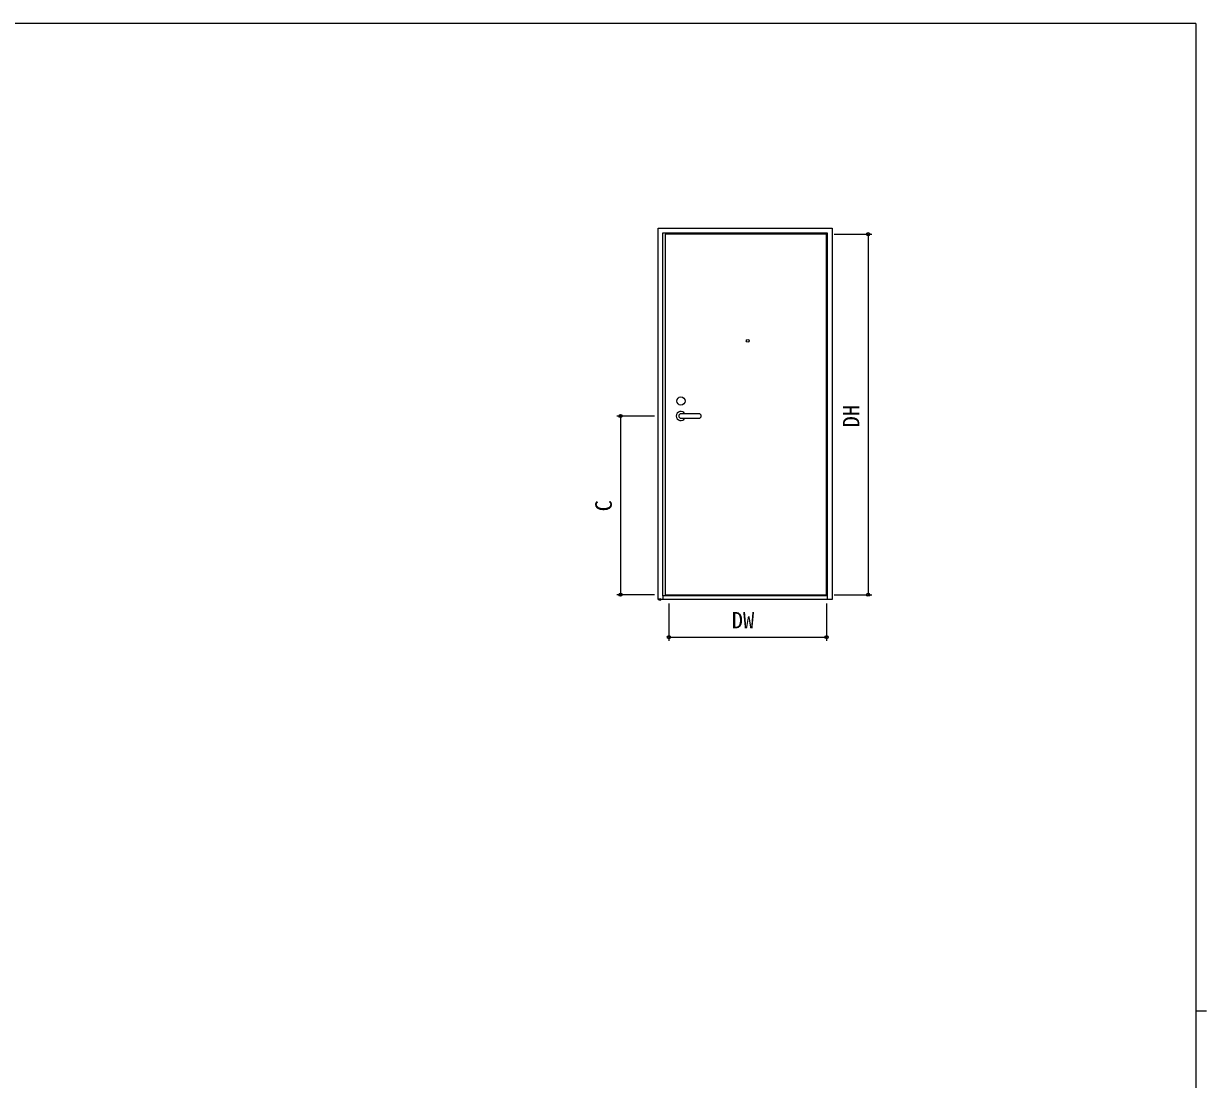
# Model space of a CAD drawing. Units: millimetres on the paper. Extents: x -397 to 397, y -282 to 282.
# Drawn here: x 64.6 to 378.9, y -1.4 to 279.3 of the extents above; entities that cross this region are included whole.
import ezdxf
from ezdxf.enums import TextEntityAlignment as Align

# ---------------------------------------------------------------- set-up
doc = ezdxf.new("R2010")
doc.units = ezdxf.units.MM
doc.header["$PDMODE"] = 32
doc.header["$PDSIZE"] = 0.5
for name, color, linetype, lineweight in [('0-3_YKK_11', 6, 'Continuous', 9), ('0-5_YKK_13', 4, 'Continuous', 9), ('0-6_YKK_D', 7, 'Continuous', 9)]:
    doc.layers.add(name, color=color, linetype=linetype, lineweight=lineweight)
doc.styles.add('ＭＳ ゴシック', font='')
doc.styles.get('ＭＳ ゴシック').set_extended_font_data('MS Gothic')

msp = doc.modelspace()

# ---------------------------------------------------------------- linework, layer by layer
at = {"layer": '0-3_YKK_11'}
for p, q in [((280.018, 223.314), (290.018, 223.314)), ((289.018, 223.314), (289.018, 127.464)), ((232.218, 174.964), (222.218, 174.964)), ((223.218, 174.964), (223.218, 127.464)), ((232.218, 127.464), (222.218, 127.464)), ((280.018, 127.464), (290.018, 127.464)), ((236.068, 125.164), (236.068, 115.164)), ((277.968, 125.164), (277.968, 115.164)), ((236.068, 116.164), (277.968, 116.164))]:
    msp.add_line(p, q, dxfattribs=at)
for centre in [(289.018, 223.314), (223.218, 174.964), (223.218, 127.464), (289.018, 127.464), (236.068, 116.164), (277.968, 116.164)]:
    msp.add_circle(centre, 0.425, dxfattribs=at)
at = {"layer": '0-5_YKK_13'}
for p, q in [((244.068, 175.564), (239.268, 175.564)), ((239.268, 174.364), (244.068, 174.364)), ((234.468, 127.164), (234.468, 126.164)), ((278.168, 127.164), (278.168, 126.164))]:
    msp.add_line(p, q, dxfattribs=at)
for points in [[(233.218, 224.914), (279.418, 224.914), (279.418, 126.164), (233.218, 126.164)], [(278.168, 127.164), (234.468, 127.164), (234.468, 223.664), (278.168, 223.664)], [(235.068, 127.464), (277.968, 127.464), (277.968, 223.314), (235.068, 223.314)]]:
    msp.add_lwpolyline(points, close=True, dxfattribs=at)
for centre, radius in [((257.018, 194.964), 0.375), ((239.268, 178.964), 1.1), ((239.268, 178.964), 1.1)]:
    msp.add_circle(centre, radius, dxfattribs=at)
for centre, radius, start, end in [((239.268, 174.964), 1.225, 29.3272, 330.67287), ((239.268, 174.964), 0.6, 90, 270), ((239.268, 174.964), 0.6, 90, 270), ((244.068, 174.964), 0.6, 270, 90)]:
    msp.add_arc(centre, radius, start, end, dxfattribs=at)
msp.add_point((233.618, 126.164), dxfattribs=at)
at = {"layer": '0-6_YKK_D'}
for p, q in [((376.092, 279.3), (-393.908, 279.3)), ((376.092, 279.3), (376.092, -245.7)), ((376.092, 16.8), (378.892, 16.8))]:
    msp.add_line(p, q, dxfattribs=at)

# ---------------------------------------------------------------- texts
at = {"layer": '0-3_YKK_11', "style": 'ＭＳ ゴシック'}
for s, p in [('DH', (288.018, 171.944)), ('C', (222.218, 149.614))]:
    msp.add_text(s, height=4.399, rotation=90, dxfattribs=at).set_placement(p, align=Align.BOTTOM_LEFT)
msp.add_text('DW', height=4.399, dxfattribs=at).set_placement((252.773, 117.164), align=Align.BOTTOM_LEFT)

doc.saveas('drawing.dxf')
